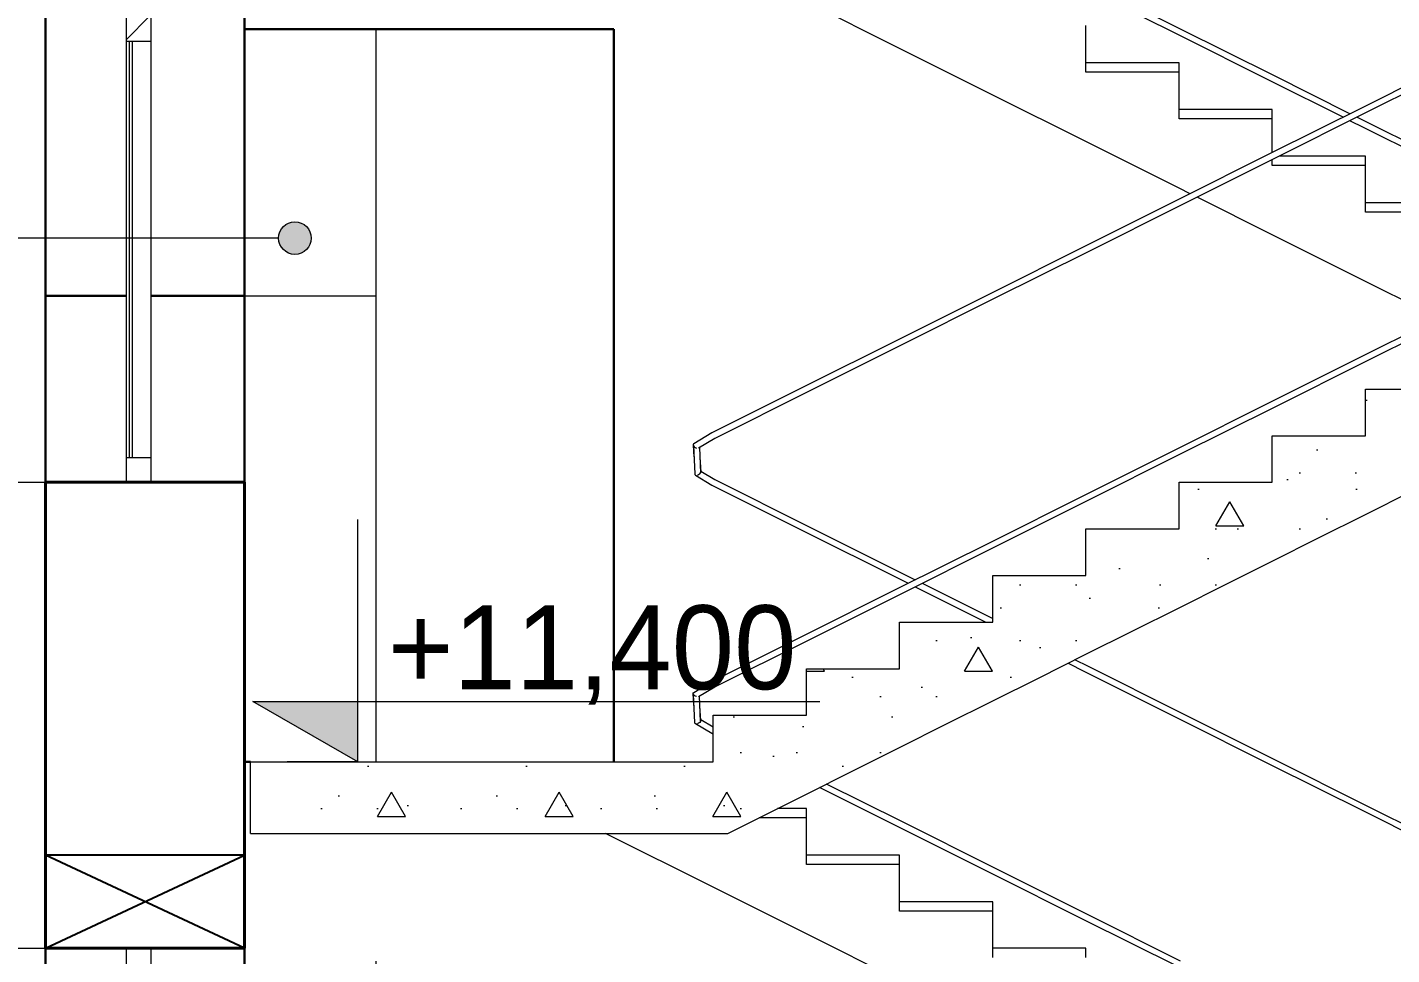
# Model space of a CAD drawing. Extents: x -464571 to -430223, y -12741 to 36790.
# Drawn here: x -460138 to -455744, y 10780 to 13765 of the extents above; entities that cross this region are included whole.
import ezdxf
from ezdxf.enums import TextEntityAlignment as Align

# ---------------------------------------------------------------- set-up
doc = ezdxf.new("R2010")
doc.units = 0
doc.header["$MEASUREMENT"] = 0
doc.linetypes.add('Крупный пунктир', pattern=[14062.5, 0, -14062.5])
for name, color, linetype, lineweight in [('01 Виноски_Ном_пера__19', 255, 'Continuous', 0), ('Двери ArchiCAD_Ном_пера__41', 7, 'Continuous', 30), ('Интерьер- Перегородка_Ном_пера__47', 7, 'Continuous', 25), ('Интерьер- Перегородка_Ном_пера__61', 7, 'Continuous', 40), ('Кладочні розміри_Ном_пера__1', 7, 'Continuous', 13), ('Кладочні розміри_Ном_пера__120', 7, 'Continuous', 13), ('Кладочні розміри_Ном_пера__21', 7, 'Continuous', 20), ('Колонны_Ном_пера__21', 7, 'Continuous', 20), ('Лестницы внутренние_Ном_пера__1', 7, 'Continuous', 13), ('Лестницы внутренние_Ном_пера__21', 7, 'Continuous', 20), ('Лестницы внутренние_Ном_пера__7', 7, 'Continuous', 5), ('Окна ArchiCAD_Ном_пера__1', 7, 'Continuous', 13), ('Окна ArchiCAD_Ном_пера__11', 171, 'Continuous', 18), ('Окна ArchiCAD_Ном_пера__41', 7, 'Continuous', 30)]:
    doc.layers.add(name, color=color, linetype=linetype, lineweight=lineweight)
for name, color, linetype, lineweight, true_color in [('01 Виноски_Ном_пера__3', 7, 'Continuous', 18, 0xdd5800), ('0_Ном_пера__98', 7, 'Continuous', 13, 0x001f3e), ('Лестницы внутренние_Ном_пера__241', 7, 'Continuous', 13, 0x515151), ('Окна ArchiCAD_Ном_пера__91', 171, 'Continuous', 13, 0xaaaaff)]:
    doc.layers.add(name, color=color, linetype=linetype, lineweight=lineweight, true_color=true_color)
for name, color, linetype in [('Двери ArchiCAD', 7, 'Continuous'), ('Интерьер- Перегородка', 7, 'Continuous'), ('Кладочні розміри', 7, 'Continuous'), ('Колонны', 7, 'Continuous'), ('Лестницы внутренние', 7, 'Continuous'), ('Окна ArchiCAD', 7, 'Continuous')]:
    doc.layers.add(name, color=color, linetype=linetype)
doc.styles.add('СГЕНЕРИР_СТИЛЬ_1', font='GOTHIC.TTF')
doc.styles.add('СГЕНЕРИР_СТИЛЬ_2', font='GOTHIC.TTF')
doc.dimstyles.new('СГЕНЕРИР_СТИЛЬ__1', dxfattribs={"dimtxt": 0.18, "dimasz": 114, "dimexe": 0.18, "dimexo": 0.0625, "dimgap": 0.09, "dimtad": 0, "dimtih": 1, "dimtoh": 1, "dimdec": 4, "dimzin": 0, "dimdsep": 46, "dimcen": 0.09, "dimadec": 0, "dimazin": 0, "dimtfac": 1, "dimtdec": 4, "dimtmove": 0, "dimatfit": 3, "dimldrblk": 'ARROWHEAD_6', "dimfxl": 0, "dimtolj": 1, "dimtzin": 0, "dimarcsym": 0})
pattern_1 = [(45, (-133390.85, 0), (-265.16504, 265.16504), []), (45, (-133443.9, 53.03), (-265.16504, 265.16504), []), (45, (-133496.92, 106.07), (-265.16504, 265.16504), [])]
pattern_2 = [(0, (-133390.9, 0), (0, 935.3074), [90, -450]), (0, (-133120.9, 467.7), (0, 935.3074), [90, -450]), (60, (-133390.9, 0), (-810, 467.6537), [90, -450]), (60, (-132850.9, 0), (-810, 467.6537), [90, -450]), (120, (-133300.9, 0), (810, 467.6537), [90, -450]), (120, (-132760.9, 0), (810, 467.6537), [90, -450]), (0, (-133390.85, 90), (0, 180), [0, -180, 0, -270]), (45, (-133300.85, 90), (-127.27922, 127.27922), [0, -135, 0, -225])]

# ---------------------------------------------------------------- blocks, each defined once
blk = doc.blocks.new('ARROWHEAD_6')
at = {"linetype": 'Continuous'}
for p, q in [((-0.5, -0.5), (0.5, 0.5)), ((0, 0), (-1, 0))]:
    blk.add_line(p, q, dxfattribs=at)
blk = doc.blocks.new('Элемент разреза_300', base_point=(-133390.9, 0))
at = {"layer": 'Окна ArchiCAD_Ном_пера__91', "linetype": 'Continuous'}
h = blk.add_hatch(dxfattribs=at)
h.set_pattern_fill('Алюминий', color=256, style=0, pattern_type=2)
h.set_pattern_definition(pattern_1)
h.paths.add_polyline_path([(-459818.9, 10800), (-459818.9, 10720), (-459738.9, 10720), (-459738.9, 10800)], flags=0)
at = {"layer": 'Окна ArchiCAD_Ном_пера__11', "linetype": 'Continuous'}
for p, q in [((-459818.9, 10720), (-459818.9, 10800)), ((-459818.9, 10800), (-459738.9, 10800)), ((-459738.9, 10720), (-459738.9, 10800))]:
    blk.add_line(p, q, dxfattribs=at)
blk = doc.blocks.new('Элемент разреза_65', base_point=(-133390.9, 0))
at = {"layer": 'Окна ArchiCAD_Ном_пера__41', "linetype": 'Continuous'}
for p, q in [((-460078.9, 10800), (-460078.9, 9900)), ((-459438.9, 10800), (-459438.9, 9900))]:
    blk.add_line(p, q, dxfattribs=at)
blk = doc.blocks.new('Элемент разреза_66', base_point=(-133390.9, 0))
at = {"layer": 'Окна ArchiCAD_Ном_пера__41', "linetype": 'Continuous'}
for p, q in [((-460078.9, 13800), (-460078.9, 12900)), ((-459438.9, 13800), (-459438.9, 12900))]:
    blk.add_line(p, q, dxfattribs=at)
blk = doc.blocks.new('Элемент разреза_95', base_point=(-133390.9, 0))
at = {"layer": 'Колонны_Ном_пера__21', "linetype": 'Continuous'}
for p, q in [((-459014.4, 11400), (-459014.4, 12900)), ((-459014.4, 9900), (-459014.4, 10759))]:
    blk.add_line(p, q, dxfattribs=at)
blk = doc.blocks.new('Элемент разреза_91', base_point=(-133390.9, 0))
at = {"layer": 'Колонны_Ном_пера__21', "linetype": 'Continuous'}
for p, q in [((-459438.9, 15900), (-459431.7, 15900)), ((-459412.3, 15900), (-459384.3, 15900)), ((-459384.3, 15900), (-459348.9, 15900)), ((-459014.4, 14400), (-459014.4, 15900)), ((-459014.4, 12900), (-459014.4, 13759))]:
    blk.add_line(p, q, dxfattribs=at)
blk = doc.blocks.new('Элемент разреза_109', base_point=(-133390.9, 0))
at = {"layer": 'Лестницы внутренние_Ном_пера__241', "linetype": 'Continuous'}
h = blk.add_hatch(dxfattribs=at)
h.set_pattern_fill('Бетон', color=256, style=0, pattern_type=2)
h.set_pattern_definition(pattern_2)
h.paths.add_polyline_path([(-457978.9, 11220), (-457978.9, 11170), (-457953.8, 11170), (-457930, 11170), (-457905.2, 11170), (-457881.7, 11170), (-457756, 11232.8), (-457628.9, 11296.4), (-457479.7, 11371), (-457328.9, 11446.4), (-457179.7, 11521), (-457028.9, 11596.4), (-456879.7, 11671), (-456728.9, 11746.4), (-456579.7, 11821), (-456428.9, 11896.4), (-456279.7, 11971), (-456128.9, 12046.4), (-455979.7, 12121), (-455828.9, 12196.4), (-455679.7, 12271), (-455528.9, 12346.4), (-455379.7, 12421), (-455228.9, 12496.4), (-455125.9, 12547.9), (-455021.7, 12600), (-455228.9, 12600), (-455228.9, 12720), (-455528.9, 12720), (-455528.9, 12570), (-455828.9, 12570), (-455828.9, 12420), (-456128.9, 12420), (-456128.9, 12270), (-456428.9, 12270), (-456428.9, 12120), (-456728.9, 12120), (-456728.9, 11970), (-457028.9, 11970), (-457028.9, 11820), (-457328.9, 11820), (-457328.9, 11670), (-457628.9, 11670), (-457628.9, 11520), (-457928.9, 11520), (-457928.9, 11370), (-457978.9, 11370)], flags=0)
h = blk.add_hatch(dxfattribs=at)
h.set_pattern_fill('Бетон', color=256, style=0, pattern_type=2)
h.set_pattern_definition(pattern_2)
h.paths.add_polyline_path([(-455528.9, 12570), (-455528.9, 12600), (-455828.9, 12600), (-455828.9, 12570)], flags=0)
h = blk.add_hatch(dxfattribs=at)
h.set_pattern_fill('Бетон', color=256, style=0, pattern_type=2)
h.set_pattern_definition(pattern_2)
h.paths.add_polyline_path([(-455828.9, 12420), (-455828.9, 12450), (-456128.9, 12450), (-456128.9, 12420)], flags=0)
h = blk.add_hatch(dxfattribs=at)
h.set_pattern_fill('Бетон', color=256, style=0, pattern_type=2)
h.set_pattern_definition(pattern_2)
h.paths.add_polyline_path([(-456128.9, 12270), (-456128.9, 12300), (-456428.9, 12300), (-456428.9, 12270)], flags=0)
h = blk.add_hatch(dxfattribs=at)
h.set_pattern_fill('Бетон', color=256, style=0, pattern_type=2)
h.set_pattern_definition(pattern_2)
h.paths.add_polyline_path([(-456428.9, 12120), (-456428.9, 12150), (-456728.9, 12150), (-456728.9, 12120)], flags=0)
h = blk.add_hatch(dxfattribs=at)
h.set_pattern_fill('Бетон', color=256, style=0, pattern_type=2)
h.set_pattern_definition(pattern_2)
h.paths.add_polyline_path([(-456728.9, 11970), (-456728.9, 12000), (-457028.9, 12000), (-457028.9, 11970)], flags=0)
h = blk.add_hatch(dxfattribs=at)
h.set_pattern_fill('Бетон', color=256, style=0, pattern_type=2)
h.set_pattern_definition(pattern_2)
h.paths.add_polyline_path([(-457028.9, 11820), (-457028.9, 11850), (-457328.9, 11850), (-457328.9, 11820)], flags=0)
h = blk.add_hatch(dxfattribs=at)
h.set_pattern_fill('Бетон', color=256, style=0, pattern_type=2)
h.set_pattern_definition(pattern_2)
h.paths.add_polyline_path([(-457328.9, 11670), (-457328.9, 11700), (-457628.9, 11700), (-457628.9, 11670)], flags=0)
h = blk.add_hatch(dxfattribs=at)
h.set_pattern_fill('Бетон', color=256, style=0, pattern_type=2)
h.set_pattern_definition(pattern_2)
h.paths.add_polyline_path([(-457628.9, 11520), (-457628.9, 11550), (-457928.9, 11550), (-457928.9, 11520)], flags=0)
h = blk.add_hatch(dxfattribs=at)
h.set_pattern_fill('Бетон', color=256, style=0, pattern_type=2)
h.set_pattern_definition(pattern_2)
h.paths.add_polyline_path([(-457928.9, 11370), (-457928.9, 11400), (-459418.9, 11400), (-459418.9, 11370)], flags=0)
h = blk.add_hatch(dxfattribs=at)
h.set_pattern_fill('Бетон', color=256, style=0, pattern_type=2)
h.set_pattern_definition(pattern_2)
h.paths.add_polyline_path([(-457978.9, 11170), (-457978.9, 11370), (-459418.9, 11370), (-459418.9, 11170)], flags=0)
at = {"layer": 'Лестницы внутренние_Ном_пера__1', "linetype": 'Continuous'}
for p, q in [((-457628.9, 11220), (-457781.7, 11220)), ((-457628.9, 11070), (-457628.9, 11220)), ((-457928.9, 10996.4), (-458276.1, 11170)), ((-457328.9, 11070), (-457628.9, 11070)), ((-457328.9, 10920), (-457328.9, 11070)), ((-457628.9, 10846.4), (-457928.9, 10996.4)), ((-457028.9, 10920), (-457328.9, 10920)), ((-457028.9, 10770), (-457028.9, 10920)), ((-457328.9, 10696.4), (-457628.9, 10846.4))]:
    blk.add_line(p, q, dxfattribs=at)
at = {"layer": 'Лестницы внутренние_Ном_пера__21', "linetype": 'Continuous'}
for p, q in [((-455828.9, 12600), (-455528.9, 12600)), ((-455828.9, 12570), (-455828.9, 12600)), ((-455828.9, 12450), (-455828.9, 12570)), ((-456128.9, 12450), (-455828.9, 12450)), ((-456128.9, 12420), (-456128.9, 12450)), ((-456128.9, 12300), (-456128.9, 12420)), ((-456428.9, 12300), (-456128.9, 12300)), ((-456428.9, 12270), (-456428.9, 12300)), ((-456428.9, 12150), (-456428.9, 12270)), ((-455828.9, 12196.4), (-455679.7, 12271)), ((-455979.7, 12121), (-455828.9, 12196.4)), ((-456728.9, 12150), (-456428.9, 12150)), ((-456728.9, 12120), (-456728.9, 12150)), ((-456728.9, 12000), (-456728.9, 12120)), ((-456128.9, 12046.4), (-455979.7, 12121)), ((-456279.7, 11971), (-456128.9, 12046.4)), ((-457028.9, 12000), (-456728.9, 12000)), ((-457028.9, 11970), (-457028.9, 12000)), ((-457028.9, 11850), (-457028.9, 11970)), ((-456428.9, 11896.4), (-456279.7, 11971)), ((-456579.7, 11821), (-456428.9, 11896.4)), ((-457328.9, 11850), (-457028.9, 11850)), ((-457328.9, 11820), (-457328.9, 11850)), ((-457328.9, 11700), (-457328.9, 11820)), ((-456728.9, 11746.4), (-456579.7, 11821)), ((-456879.7, 11671), (-456728.9, 11746.4)), ((-457628.9, 11700), (-457328.9, 11700)), ((-457628.9, 11670), (-457628.9, 11700)), ((-457628.9, 11550), (-457628.9, 11670)), ((-457028.9, 11596.4), (-456879.7, 11671)), ((-457179.7, 11521), (-457028.9, 11596.4)), ((-457928.9, 11550), (-457628.9, 11550)), ((-457928.9, 11520), (-457928.9, 11550)), ((-457928.9, 11400), (-457928.9, 11520)), ((-457328.9, 11446.4), (-457179.7, 11521)), ((-457479.7, 11371), (-457328.9, 11446.4)), ((-459418.9, 11400), (-457928.9, 11400)), ((-459418.9, 11370), (-459418.9, 11400)), ((-459418.9, 11170), (-459418.9, 11370)), ((-457628.9, 11296.4), (-457479.7, 11371)), ((-457756, 11232.8), (-457628.9, 11296.4)), ((-457881.7, 11170), (-457756, 11232.8)), ((-459418.9, 11170), (-457978.9, 11170)), ((-457978.9, 11170), (-457953.8, 11170)), ((-457953.8, 11170), (-457930, 11170)), ((-457930, 11170), (-457905.2, 11170)), ((-457905.2, 11170), (-457881.7, 11170))]:
    blk.add_line(p, q, dxfattribs=at)
at = {"layer": 'Лестницы внутренние_Ном_пера__241', "linetype": 'Continuous'}
for p, q in [((-455533.4, 13658.9), (-455833.4, 13508.9)), ((-455524.4, 13641.1), (-455824.4, 13491.1)), ((-455833.4, 13508.9), (-456133.4, 13358.9)), ((-455824.4, 13491.1), (-456124.4, 13341.1)), ((-456133.4, 13358.9), (-456433.4, 13208.9)), ((-456124.4, 13341.1), (-456424.4, 13191.1)), ((-456433.4, 13208.9), (-456733.4, 13058.9)), ((-456424.4, 13191.1), (-456724.4, 13041.1)), ((-456733.4, 13058.9), (-457033.4, 12908.9)), ((-456724.4, 13041.1), (-457024.4, 12891.1)), ((-457033.4, 12908.9), (-457333.4, 12758.9)), ((-457024.4, 12891.1), (-457324.4, 12741.1)), ((-455833.4, 12708.9), (-455533.4, 12858.9)), ((-455824.4, 12691.1), (-455524.4, 12841.1)), ((-457333.4, 12758.9), (-457633.4, 12608.9)), ((-457324.4, 12741.1), (-457624.4, 12591.1)), ((-456133.4, 12558.9), (-455833.4, 12708.9)), ((-456124.4, 12541.1), (-455824.4, 12691.1)), ((-457633.4, 12608.9), (-457933.7, 12458.8)), ((-457624.4, 12591.1), (-457924.1, 12441.2)), ((-456433.4, 12408.9), (-456133.4, 12558.9)), ((-456424.4, 12391.1), (-456124.4, 12541.1)), ((-457933.7, 12458.8), (-457991.6, 12423.9)), ((-457924.1, 12441.2), (-457976.2, 12410.1)), ((-457993.6, 12422.3), (-457994.1, 12419.9)), ((-457994.1, 12419.9), (-457993, 12417)), ((-457994.1, 12419.9), (-457991.3, 12381.9)), ((-457991.6, 12423.9), (-457993.6, 12422.3)), ((-457993, 12417), (-457990.5, 12414.1)), ((-457993, 12417), (-457992.9, 12415.7)), ((-457993, 12417), (-457988.6, 12327.1)), ((-457990.5, 12414.1), (-457987.1, 12411.7)), ((-457987.1, 12411.7), (-457983.1, 12410.1)), ((-457973.7, 12411.6), (-457970.3, 12330)), ((-456733.4, 12258.9), (-456433.4, 12408.9)), ((-456724.4, 12241.1), (-456424.4, 12391.1)), ((-457972.4, 12380.7), (-457969.2, 12332.9)), ((-457988.6, 12327.1), (-457988.3, 12324.6)), ((-457988.3, 12324.6), (-457986.5, 12323)), ((-457986.5, 12323), (-457983.6, 12322.4)), ((-457986.5, 12323), (-457933.7, 12291.2)), ((-457979.9, 12323), (-457976.1, 12324.6)), ((-457976.1, 12324.6), (-457972.8, 12327.1)), ((-457972.8, 12327.1), (-457970.3, 12330)), ((-457970.3, 12330), (-457969.2, 12332.9)), ((-457969.4, 12335.9), (-457924.1, 12308.8)), ((-457924.1, 12308.8), (-457624.4, 12158.9)), ((-457933.7, 12291.2), (-457633.4, 12141.1)), ((-457033.4, 12108.9), (-456733.4, 12258.9)), ((-457024.4, 12091.1), (-456724.4, 12241.1)), ((-457633.4, 12141.1), (-457333.4, 11991.1)), ((-457624.4, 12158.9), (-457324.4, 12008.9)), ((-457333.4, 11958.9), (-457033.4, 12108.9)), ((-457324.4, 11941.1), (-457024.4, 12091.1)), ((-457324.4, 12008.9), (-457278.9, 11986.2)), ((-457633.4, 11808.9), (-457333.4, 11958.9)), ((-457333.4, 11991.1), (-457301.3, 11975)), ((-457278.9, 11963.8), (-457051.3, 11850)), ((-457256.5, 11975), (-457028.9, 11861.2)), ((-457624.4, 11791.1), (-457324.4, 11941.1)), ((-457933.7, 11658.8), (-457633.4, 11808.9)), ((-457924.1, 11641.2), (-457624.4, 11791.1)), ((-456786.5, 11717.6), (-456733.4, 11691.1)), ((-456764.1, 11728.8), (-456724.4, 11708.9)), ((-456733.4, 11691.1), (-456433.4, 11541.1)), ((-456724.4, 11708.9), (-456424.4, 11558.9)), ((-457991.6, 11623.9), (-457933.7, 11658.8)), ((-457994.1, 11619.9), (-457993.6, 11622.3)), ((-457993, 11617), (-457994.1, 11619.9)), ((-457991.3, 11581.9), (-457994.1, 11619.9)), ((-457993.6, 11622.3), (-457991.6, 11623.9)), ((-457990.5, 11614.1), (-457993, 11617)), ((-457988.6, 11527.1), (-457993, 11617)), ((-457987.1, 11611.7), (-457990.5, 11614.1)), ((-457983.1, 11610.1), (-457987.1, 11611.7)), ((-457976.2, 11610.1), (-457924.1, 11641.2)), ((-457970.3, 11530), (-457973.7, 11611.6)), ((-457969.2, 11532.9), (-457972.4, 11580.7)), ((-456424.4, 11558.9), (-456124.4, 11408.9)), ((-457988.3, 11524.6), (-457988.6, 11527.1)), ((-457986.5, 11523), (-457988.3, 11524.6)), ((-457983.6, 11522.4), (-457986.5, 11523)), ((-457933.7, 11491.2), (-457986.5, 11523)), ((-457976.1, 11524.6), (-457979.9, 11523)), ((-457972.8, 11527.1), (-457976.1, 11524.6)), ((-457970.3, 11530), (-457972.8, 11527.1)), ((-457969.2, 11532.9), (-457970.3, 11530)), ((-457928.9, 11511.7), (-457969.4, 11535.9)), ((-456433.4, 11541.1), (-456133.4, 11391.1)), ((-457928.9, 11488.8), (-457933.7, 11491.2)), ((-456133.4, 11391.1), (-455833.4, 11241.1)), ((-456124.4, 11408.9), (-455824.4, 11258.9)), ((-457333.4, 11191.1), (-457586.5, 11317.6)), ((-457324.4, 11208.9), (-457564.1, 11328.8)), ((-455824.4, 11258.9), (-455524.4, 11108.9)), ((-457024.4, 11058.9), (-457324.4, 11208.9)), ((-455833.4, 11241.1), (-455533.4, 11091.1)), ((-457033.4, 11041.1), (-457333.4, 11191.1)), ((-456733.4, 10891.1), (-457033.4, 11041.1)), ((-456724.4, 10908.9), (-457024.4, 11058.9)), ((-456424.4, 10758.9), (-456724.4, 10908.9)), ((-456433.4, 10741.1), (-456733.4, 10891.1))]:
    blk.add_line(p, q, dxfattribs=at)
at = {"layer": 'Лестницы внутренние_Ном_пера__7', "linetype": 'Continuous'}
for p, q in [((-457628.9, 11250), (-457721.7, 11250)), ((-457628.9, 11220), (-457628.9, 11250)), ((-457328.9, 11100), (-457628.9, 11100)), ((-457328.9, 11070), (-457328.9, 11100)), ((-457028.9, 10950), (-457328.9, 10950)), ((-457028.9, 10920), (-457028.9, 10950)), ((-456728.9, 10800), (-457028.9, 10800)), ((-456728.9, 10770), (-456728.9, 10800))]:
    blk.add_line(p, q, dxfattribs=at)
blk = doc.blocks.new('Элемент разреза_104', base_point=(-133390.9, 0))
at = {"layer": 'Лестницы внутренние_Ном_пера__1', "linetype": 'Continuous'}
for p, q in [((-457328.9, 13696.4), (-457628.9, 13846.4)), ((-456728.9, 13620), (-456728.9, 13770)), ((-457028.9, 13546.4), (-457328.9, 13696.4)), ((-456428.9, 13620), (-456728.9, 13620)), ((-456428.9, 13470), (-456428.9, 13620)), ((-456728.9, 13396.4), (-457028.9, 13546.4)), ((-456128.9, 13470), (-456428.9, 13470)), ((-456128.9, 13361.2), (-456128.9, 13470)), ((-456428.9, 13246.4), (-456728.9, 13396.4)), ((-456128.9, 13320), (-456128.9, 13338.8)), ((-455828.9, 13320), (-456128.9, 13320)), ((-455828.9, 13170), (-455828.9, 13320)), ((-456393.7, 13228.8), (-456428.9, 13246.4)), ((-456128.9, 13096.4), (-456371.3, 13217.6)), ((-455528.9, 13170), (-455828.9, 13170)), ((-455828.9, 12946.4), (-456128.9, 13096.4)), ((-455593.7, 12828.8), (-455828.9, 12946.4))]:
    blk.add_line(p, q, dxfattribs=at)
at = {"layer": 'Лестницы внутренние_Ном_пера__241', "linetype": 'Continuous'}
for p, q in [((-456433.4, 13741.1), (-456733.4, 13891.1)), ((-456424.4, 13758.9), (-456724.4, 13908.9)), ((-456124.4, 13608.9), (-456424.4, 13758.9)), ((-456133.4, 13591.1), (-456433.4, 13741.1)), ((-455901.3, 13475), (-456133.4, 13591.1)), ((-455878.9, 13486.2), (-456124.4, 13608.9)), ((-455833.4, 13441.1), (-455878.9, 13463.8)), ((-455824.4, 13458.9), (-455856.5, 13475)), ((-455524.4, 13308.9), (-455824.4, 13458.9)), ((-455533.4, 13291.1), (-455833.4, 13441.1))]:
    blk.add_line(p, q, dxfattribs=at)
at = {"layer": 'Лестницы внутренние_Ном_пера__7', "linetype": 'Continuous'}
for p, q in [((-456428.9, 13650), (-456728.9, 13650)), ((-456428.9, 13620), (-456428.9, 13650)), ((-456128.9, 13500), (-456428.9, 13500)), ((-456128.9, 13470), (-456128.9, 13500)), ((-455828.9, 13350), (-456106.5, 13350)), ((-455828.9, 13320), (-455828.9, 13350)), ((-455528.9, 13200), (-455828.9, 13200))]:
    blk.add_line(p, q, dxfattribs=at)
blk = doc.blocks.new('Элемент разреза_139', base_point=(-133390.9, 0))
at = {"layer": 'Двери ArchiCAD_Ном_пера__41', "linetype": 'Continuous'}
for p, q in [((-458248.9, 13759), (-459438.9, 13759)), ((-458248.9, 12900), (-458248.9, 13759))]:
    blk.add_line(p, q, dxfattribs=at)
blk = doc.blocks.new('Элемент разреза_122', base_point=(-133390.9, 0))
at = {"layer": 'Двери ArchiCAD_Ном_пера__41', "linetype": 'Continuous'}
for p, q in [((-458248.9, 12900), (-458248.9, 11400)), ((-459418.9, 11400), (-459438.9, 11400))]:
    blk.add_line(p, q, dxfattribs=at)
blk = doc.blocks.new('Элемент разреза_218', base_point=(-133390.9, 0))
at = {"layer": 'Колонны_Ном_пера__21', "linetype": 'Continuous'}
for p, q in [((-459431.7, 15900), (-459412.3, 15900)), ((-459348.9, 15900), (-459308, 15900)), ((-459308, 15900), (-459263.4, 15900)), ((-459263.4, 15900), (-459217.1, 15900)), ((-459217.1, 15900), (-459171.4, 15900)), ((-459171.4, 15900), (-459128.3, 15900)), ((-459128.3, 15900), (-459090, 15900)), ((-459090, 15900), (-459058.1, 15900)), ((-459058.1, 15900), (-459034.3, 15900)), ((-459034.3, 15900), (-459019.5, 15900)), ((-459019.5, 15900), (-459014.4, 15900)), ((-459438.9, 12900), (-459431.7, 12900)), ((-459431.7, 12900), (-459412.3, 12900)), ((-459412.3, 12900), (-459384.3, 12900)), ((-459384.3, 12900), (-459348.9, 12900)), ((-459348.9, 12900), (-459308, 12900)), ((-459308, 12900), (-459263.4, 12900)), ((-459263.4, 12900), (-459217.1, 12900)), ((-459217.1, 12900), (-459171.4, 12900)), ((-459171.4, 12900), (-459128.3, 12900)), ((-459128.3, 12900), (-459090, 12900)), ((-459090, 12900), (-459058.1, 12900)), ((-459058.1, 12900), (-459034.3, 12900)), ((-459034.3, 12900), (-459019.5, 12900)), ((-459019.5, 12900), (-459014.4, 12900))]:
    blk.add_line(p, q, dxfattribs=at)
blk = doc.blocks.new('Элемент разреза_269', base_point=(-133390.854027, 0))
at = {"layer": 'Интерьер- Перегородка_Ном_пера__61', "linetype": 'Continuous'}
for p, q in [((-460078.906532, 12300), (-459438.906532, 12300)), ((-460078.906532, 10800), (-460078.906532, 12300)), ((-459438.906532, 10800), (-459438.906532, 12300)), ((-460078.906532, 10800), (-459438.906532, 10800))]:
    blk.add_line(p, q, dxfattribs=at)
blk = doc.blocks.new('Линейный размер_4', base_point=(-459073.8, 23400))
at = {"layer": '0_Ном_пера__98', "linetype": 'Continuous'}
blk.add_hatch(color=256, dxfattribs=at).paths.add_polyline_path([(-459073.8, 11400), (-459411.1, 11595), (-459073.8, 11595)], flags=0)
for p, q in [((-459073.8, 11400), (-459073.8, 12180)), ((-459073.8, 11400), (-459411.1, 11595)), ((-459411.1, 11595), (-459073.8, 11595)), ((-459073.8, 11595), (-457586.2, 11595)), ((-459073.8, 11400), (-459301.3, 11400)), ((-459073.8, 11400), (-458927.5, 11400))]:
    blk.add_line(p, q, dxfattribs=at)
at = {"layer": '0_Ном_пера__98', "insert": (-458976.3, 11904), "char_height": 270, "attachment_point": 1, "style": 'СГЕНЕРИР_СТИЛЬ_2'}
blk.add_mtext('{+11,400}', dxfattribs=at)
blk = doc.blocks.new('Линейный размер_5', base_point=(-463673.3, -20))
at = {"layer": '0_Ном_пера__98', "linetype": 'Continuous'}
for p, q in [((-463673.3, 12300), (-460078.9, 12300)), ((-463673.3, 10800), (-460078.9, 10800))]:
    blk.add_line(p, q, dxfattribs=at)
blk = doc.blocks.new('Выносная надпись_2', base_point=(-459276.2, 13086.1))
at = {"layer": 'Кладочні розміри_Ном_пера__120', "linetype": 'Continuous'}
blk.add_hatch(color=256, dxfattribs=at).paths.add_polyline_path([(-459223.7, 13086.1), (-459227.7, 13106.2), (-459239, 13123.2), (-459256.1, 13134.6), (-459276.2, 13138.6), (-459296.2, 13134.6), (-459313.3, 13123.2), (-459324.7, 13106.2), (-459328.7, 13086.1), (-459324.7, 13066), (-459313.3, 13049), (-459296.2, 13037.6), (-459276.2, 13033.6), (-459256.1, 13037.6), (-459239, 13049), (-459227.7, 13066)], flags=0)
blk.add_circle((-459276.2, 13086.1), 52.5, dxfattribs=at)
at = {"layer": 'Кладочні розміри_Ном_пера__21', "linetype": 'Continuous'}
for p, q in [((-463479.7, 13086.1), (-460715.4, 13086.1)), ((-460513.9, 13086.1), (-460715.4, 13086.1)), ((-459328.7, 13086.1), (-460513.9, 13086.1))]:
    blk.add_line(p, q, dxfattribs=at)
at = {"layer": 'Кладочні розміри_Ном_пера__1', "style": 'СГЕНЕРИР_СТИЛЬ_2'}
blk.add_attdef('txt1', text='', height=300, dxfattribs=at).set_placement((-463479.7, 13108.8), align=Align.BOTTOM_LEFT)
blk = doc.blocks.new('Элемент разреза_14', base_point=(-133390.9, 0))
at = {"layer": 'Окна ArchiCAD_Ном_пера__91', "linetype": 'Continuous'}
h = blk.add_hatch(dxfattribs=at)
h.set_pattern_fill('Алюминий', color=256, style=0, pattern_type=2)
h.set_pattern_definition(pattern_1)
h.paths.add_polyline_path([(-459818.9, 13800), (-459818.9, 13720), (-459738.9, 13720), (-459738.9, 13800)], flags=0)
h = blk.add_hatch(dxfattribs=at)
h.set_pattern_fill('Алюминий', color=256, style=0, pattern_type=2)
h.set_pattern_definition(pattern_1)
h.paths.add_polyline_path([(-459818.9, 12380), (-459818.9, 12300), (-459738.9, 12300), (-459738.9, 12380)], flags=0)
at = {"layer": 'Окна ArchiCAD_Ном_пера__1', "linetype": 'Continuous'}
for p, q in [((-459818.9, 12380), (-459818.9, 13720)), ((-459808.9, 13720), (-459798.9, 13720)), ((-459808.9, 12380), (-459808.9, 13720)), ((-459798.9, 12380), (-459798.9, 13720)), ((-459738.9, 12380), (-459738.9, 13720)), ((-459808.9, 12380), (-459798.9, 12380))]:
    blk.add_line(p, q, dxfattribs=at)
at = {"layer": 'Окна ArchiCAD_Ном_пера__11', "linetype": 'Continuous'}
for p, q in [((-459818.9, 13720), (-459818.9, 13800)), ((-459818.9, 13800), (-459738.9, 13800)), ((-459738.9, 13720), (-459738.9, 13800)), ((-459818.9, 13720), (-459738.9, 13720)), ((-459818.9, 12300), (-459818.9, 12380)), ((-459818.9, 12380), (-459738.9, 12380)), ((-459738.9, 12300), (-459738.9, 12380)), ((-459818.9, 12300), (-459738.9, 12300))]:
    blk.add_line(p, q, dxfattribs=at)
at = {"layer": 'Окна ArchiCAD_Ном_пера__41', "linetype": 'Continuous'}
for p, q in [((-460078.9, 12900), (-460078.9, 12300)), ((-459818.9, 12900), (-460078.9, 12900)), ((-459438.9, 12900), (-459738.9, 12900)), ((-459438.9, 12900), (-459438.9, 12300))]:
    blk.add_line(p, q, dxfattribs=at)
at = {"layer": '01 Виноски_Ном_пера__3', "linetype": 'Continuous', "insert": (-460920.5, 16327), "char_height": 300, "width": 705.884, "attachment_point": 4, "style": 'СГЕНЕРИР_СТИЛЬ_1'}
blk.add_mtext('{в39}', dxfattribs=at)
at = {"layer": '01 Виноски_Ном_пера__19', "linetype": 'Крупный пунктир', "annotation_type": 0, "has_hookline": 1, "hookline_direction": 0, "text_width": 668.5}
blk.add_leader([(-461540.5, 15619.9), (-461540.5, 16327), (-460920.6, 16327)], dimstyle='СГЕНЕРИР_СТИЛЬ__1', dxfattribs=at)

msp = doc.modelspace()

# ---------------------------------------------------------------- linework, layer by layer
at = {"layer": 'Интерьер- Перегородка_Ном_пера__47', "linetype": 'Continuous'}
for p, q in [((-460078.9, 10800), (-459438.9, 11100)), ((-459438.9, 10800), (-460078.9, 11100)), ((-459438.9, 11100), (-460078.9, 11100))]:
    msp.add_line(p, q, dxfattribs=at)

# ---------------------------------------------------------------- block references
at = {"linetype": 'Continuous'}
for name, p in [('Линейный размер_5', (-463673.3, -20)), ('Линейный размер_4', (-459073.8, 23400))]:
    msp.add_blockref(name, p, dxfattribs=at)
at = {"layer": 'Двери ArchiCAD'}
for name in ['Элемент разреза_139', 'Элемент разреза_122']:
    msp.add_blockref(name, (-133390.9, 0), dxfattribs=at)
at = {"layer": 'Интерьер- Перегородка'}
msp.add_blockref('Элемент разреза_269', (-133390.9, 0), dxfattribs=at)
at = {"layer": 'Кладочні розміри', "linetype": 'Continuous'}
ref = msp.add_blockref('Выносная надпись_2', (-459276.2, 13086.1), dxfattribs=at)
ref.add_attrib('txt1', 'Сміттєпровід', dxfattribs={"layer": 'Кладочні розміри_Ном_пера__1', "color": 7, "linetype": 'Continuous', "height": 300, "style": 'СГЕНЕРИР_СТИЛЬ_2'}).set_placement((-463479.7, 13108.8), align=Align.BOTTOM_LEFT)
at = {"layer": 'Колонны'}
for name in ['Элемент разреза_91', 'Элемент разреза_218', 'Элемент разреза_95']:
    msp.add_blockref(name, (-133390.9, 0), dxfattribs=at)
at = {"layer": 'Лестницы внутренние'}
for name in ['Элемент разреза_104', 'Элемент разреза_109']:
    msp.add_blockref(name, (-133390.9, 0), dxfattribs=at)
at = {"layer": 'Окна ArchiCAD'}
for name in ['Элемент разреза_300', 'Элемент разреза_14', 'Элемент разреза_66', 'Элемент разреза_65']:
    msp.add_blockref(name, (-133390.9, 0), dxfattribs=at)

doc.saveas('drawing.dxf')
